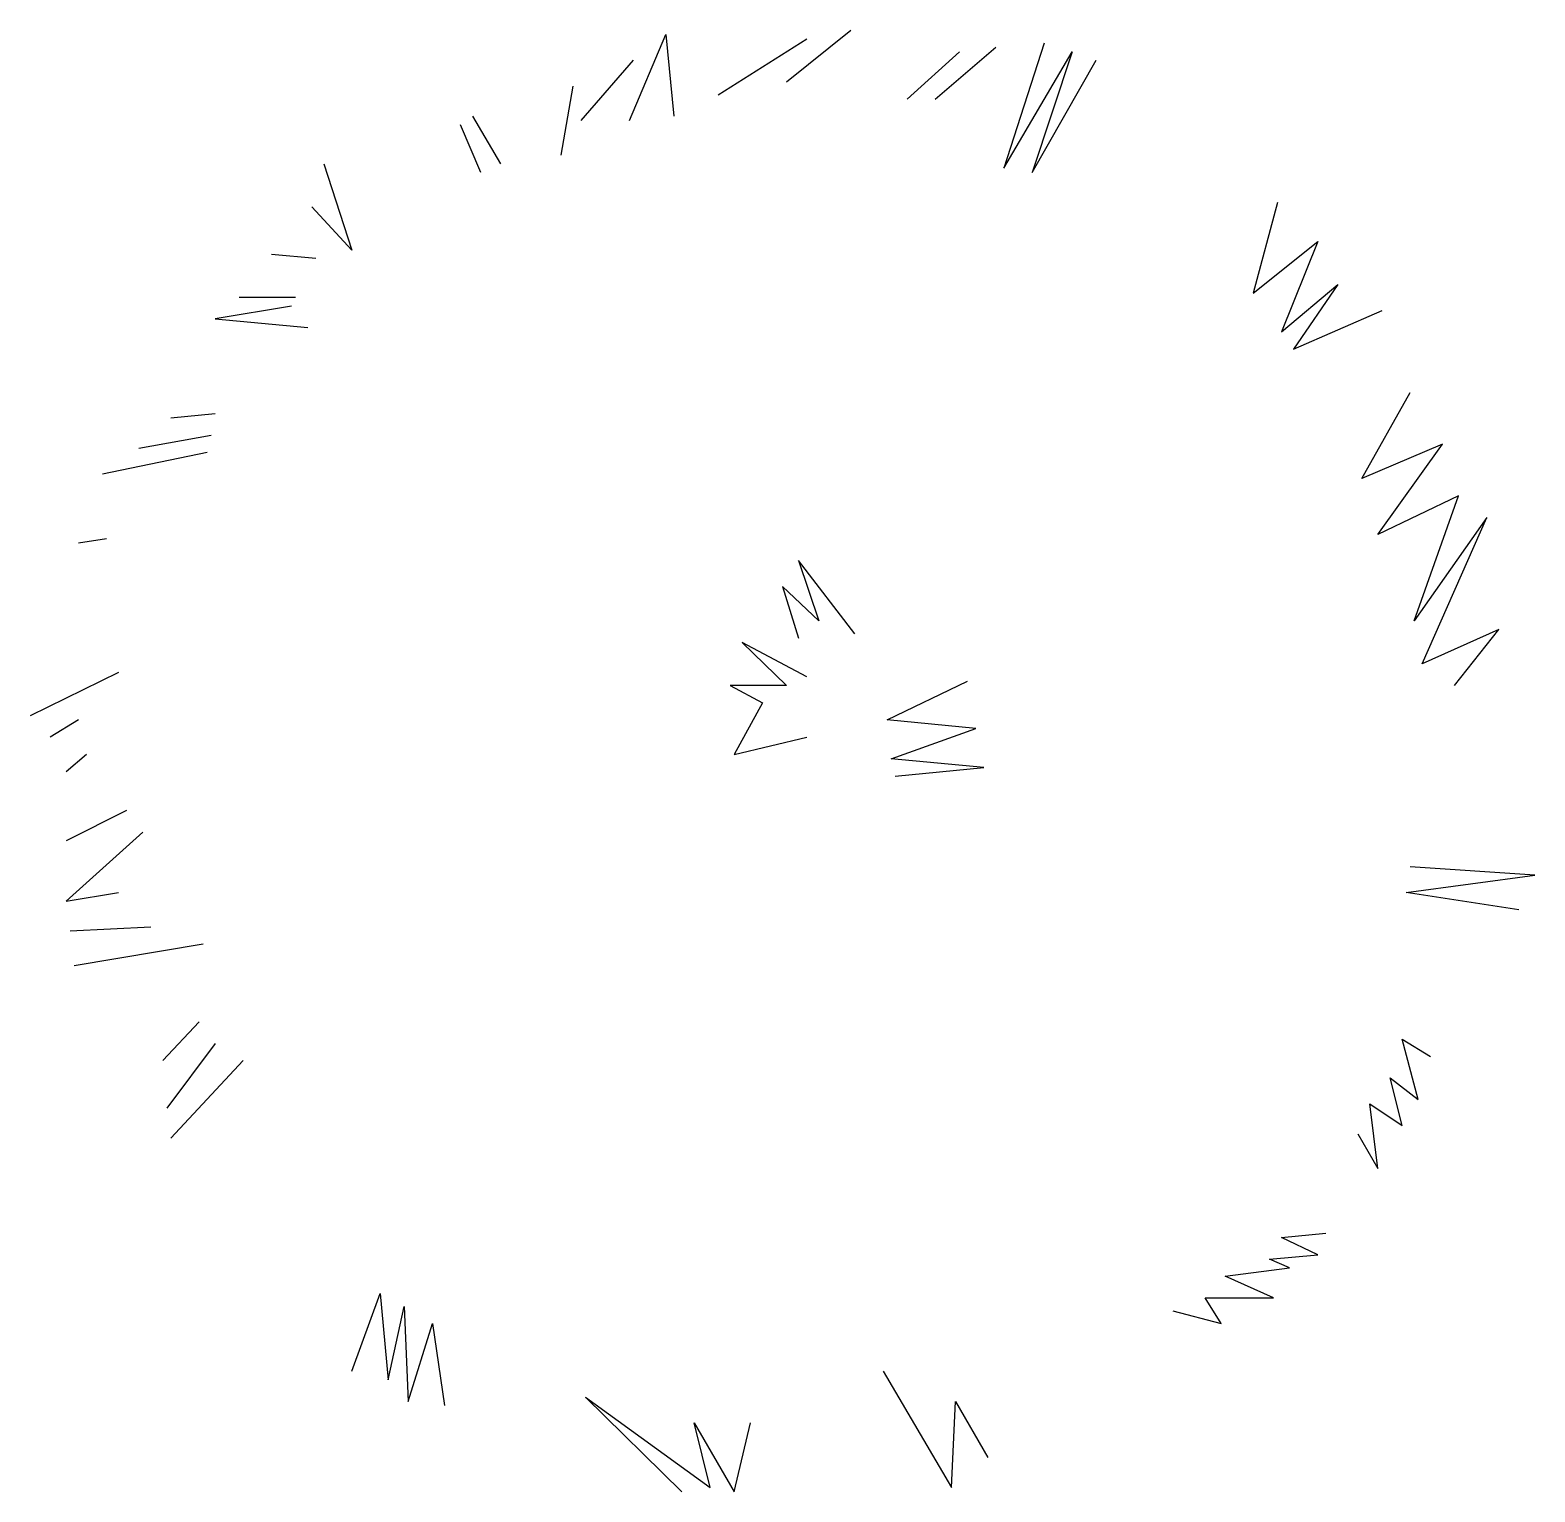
# Model space of a CAD drawing. Extents: x -6.4 to 6.5, y -6.2 to 6.3.
import ezdxf

# ---------------------------------------------------------------- set-up
doc = ezdxf.new("R2010")
doc.units = 0
doc.layers.get('0').update_dxf_attribs({"linetype": 'CONTINUOUS'})

msp = doc.modelspace()

# ---------------------------------------------------------------- linework, layer by layer
at = {"color": 0}
for p, q in [((-1.309, 5.531), (-0.999, 6.27)), ((-0.999, 6.27), (-0.93, 5.568)), ((-0.55, 5.752), (0.209, 6.233)), ((0.036, 5.863), (0.588, 6.307)), ((2.244, 6.196), (1.899, 5.125)), ((1.071, 5.716), (1.52, 6.122)), ((1.312, 5.716), (1.83, 6.16)), ((1.899, 5.125), (2.486, 6.122)), ((2.486, 6.122), (2.141, 5.087)), ((-1.723, 5.531), (-1.275, 6.048)), ((2.141, 5.087), (2.692, 6.048)), ((-1.896, 5.235), (-1.792, 5.827)), ((-2.413, 5.161), (-2.654, 5.568)), ((-2.585, 5.087), (-2.758, 5.494)), ((-3.931, 5.161), (-3.69, 4.422)), ((-3.69, 4.422), (-4.034, 4.792)), ((4.245, 4.829), (4.038, 4.052)), ((4.038, 4.052), (4.59, 4.496)), ((4.59, 4.496), (4.279, 3.72)), ((-4, 4.348), (-4.379, 4.385)), ((-4.173, 4.016), (-4.656, 4.016)), ((4.279, 3.72), (4.762, 4.126)), ((4.762, 4.126), (4.383, 3.572)), ((-4.207, 3.941), (-4.862, 3.831)), ((4.383, 3.572), (5.142, 3.905)), ((-4.862, 3.831), (-4.069, 3.757)), ((4.969, 2.463), (5.384, 3.202)), ((-4.862, 3.017), (-5.242, 2.981)), ((-4.897, 2.833), (-5.518, 2.722)), ((5.659, 2.759), (4.969, 2.463)), ((5.107, 1.983), (5.659, 2.759)), ((-4.931, 2.685), (-5.828, 2.5)), ((5.798, 2.315), (5.107, 1.983)), ((5.418, 1.244), (5.798, 2.315)), ((6.039, 2.13), (5.418, 1.244)), ((5.486, 0.874), (6.039, 2.13)), ((-5.793, 1.946), (-6.035, 1.909)), ((0.623, 1.133), (0.14, 1.761)), ((0.14, 1.761), (0.312, 1.244)), ((0.312, 1.244), (0.002, 1.539)), ((0.002, 1.539), (0.14, 1.095)), ((6.142, 1.17), (5.486, 0.874)), ((5.763, 0.689), (6.142, 1.17)), ((0.209, 0.763), (-0.343, 1.059)), ((-0.343, 1.059), (0.036, 0.689)), ((-5.69, 0.8), (-6.449, 0.43)), ((0.036, 0.689), (-0.447, 0.689)), ((-0.447, 0.689), (-0.17, 0.541)), ((0.898, 0.394), (1.589, 0.726)), ((-0.17, 0.541), (-0.412, 0.098)), ((-6.035, 0.394), (-6.276, 0.245)), ((1.658, 0.32), (0.898, 0.394)), ((0.933, 0.061), (1.658, 0.32)), ((-0.412, 0.098), (0.209, 0.245)), ((-5.966, 0.098), (-6.139, -0.05)), ((1.727, -0.014), (0.933, 0.061)), ((0.968, -0.087), (1.727, -0.014)), ((-5.622, -0.383), (-6.139, -0.641)), ((-5.483, -0.567), (-6.139, -1.159)), ((6.452, -0.937), (5.384, -0.864)), ((5.349, -1.085), (6.452, -0.937)), ((-6.139, -1.159), (-5.69, -1.085)), ((6.315, -1.233), (5.349, -1.085)), ((-5.414, -1.381), (-6.104, -1.417)), ((-4.966, -1.529), (-6.07, -1.714)), ((-5, -2.194), (-5.31, -2.526)), ((-4.862, -2.379), (-5.276, -2.933)), ((5.452, -2.86), (5.315, -2.342)), ((5.315, -2.342), (5.556, -2.49)), ((-4.621, -2.526), (-5.242, -3.192)), ((5.315, -3.081), (5.211, -2.675)), ((5.211, -2.675), (5.452, -2.86)), ((5.107, -3.451), (5.038, -2.896)), ((5.038, -2.896), (5.315, -3.081)), ((4.935, -3.155), (5.107, -3.451)), ((4.279, -4.042), (4.659, -4.005)), ((4.59, -4.19), (4.279, -4.042)), ((4.176, -4.227), (4.59, -4.19)), ((4.349, -4.301), (4.176, -4.227)), ((3.796, -4.375), (4.349, -4.301)), ((4.21, -4.56), (3.796, -4.375)), ((-3.69, -5.188), (-3.448, -4.522)), ((-3.448, -4.522), (-3.379, -5.262)), ((-3.379, -5.262), (-3.241, -4.633)), ((-3.241, -4.633), (-3.207, -5.447)), ((3.762, -4.781), (3.624, -4.56)), ((3.624, -4.56), (4.21, -4.56)), ((3.348, -4.671), (3.762, -4.781)), ((-3.207, -5.447), (-2.999, -4.781)), ((-2.999, -4.781), (-2.896, -5.483)), ((0.864, -5.188), (1.451, -6.186)), ((-0.861, -6.223), (-1.688, -5.41)), ((-1.688, -5.41), (-0.619, -6.186)), ((1.451, -6.186), (1.485, -5.447)), ((1.485, -5.447), (1.761, -5.927)), ((-0.619, -6.186), (-0.757, -5.631)), ((-0.757, -5.631), (-0.412, -6.223)), ((-0.412, -6.223), (-0.274, -5.631))]:
    msp.add_line(p, q, dxfattribs=at)

doc.saveas('drawing.dxf')
